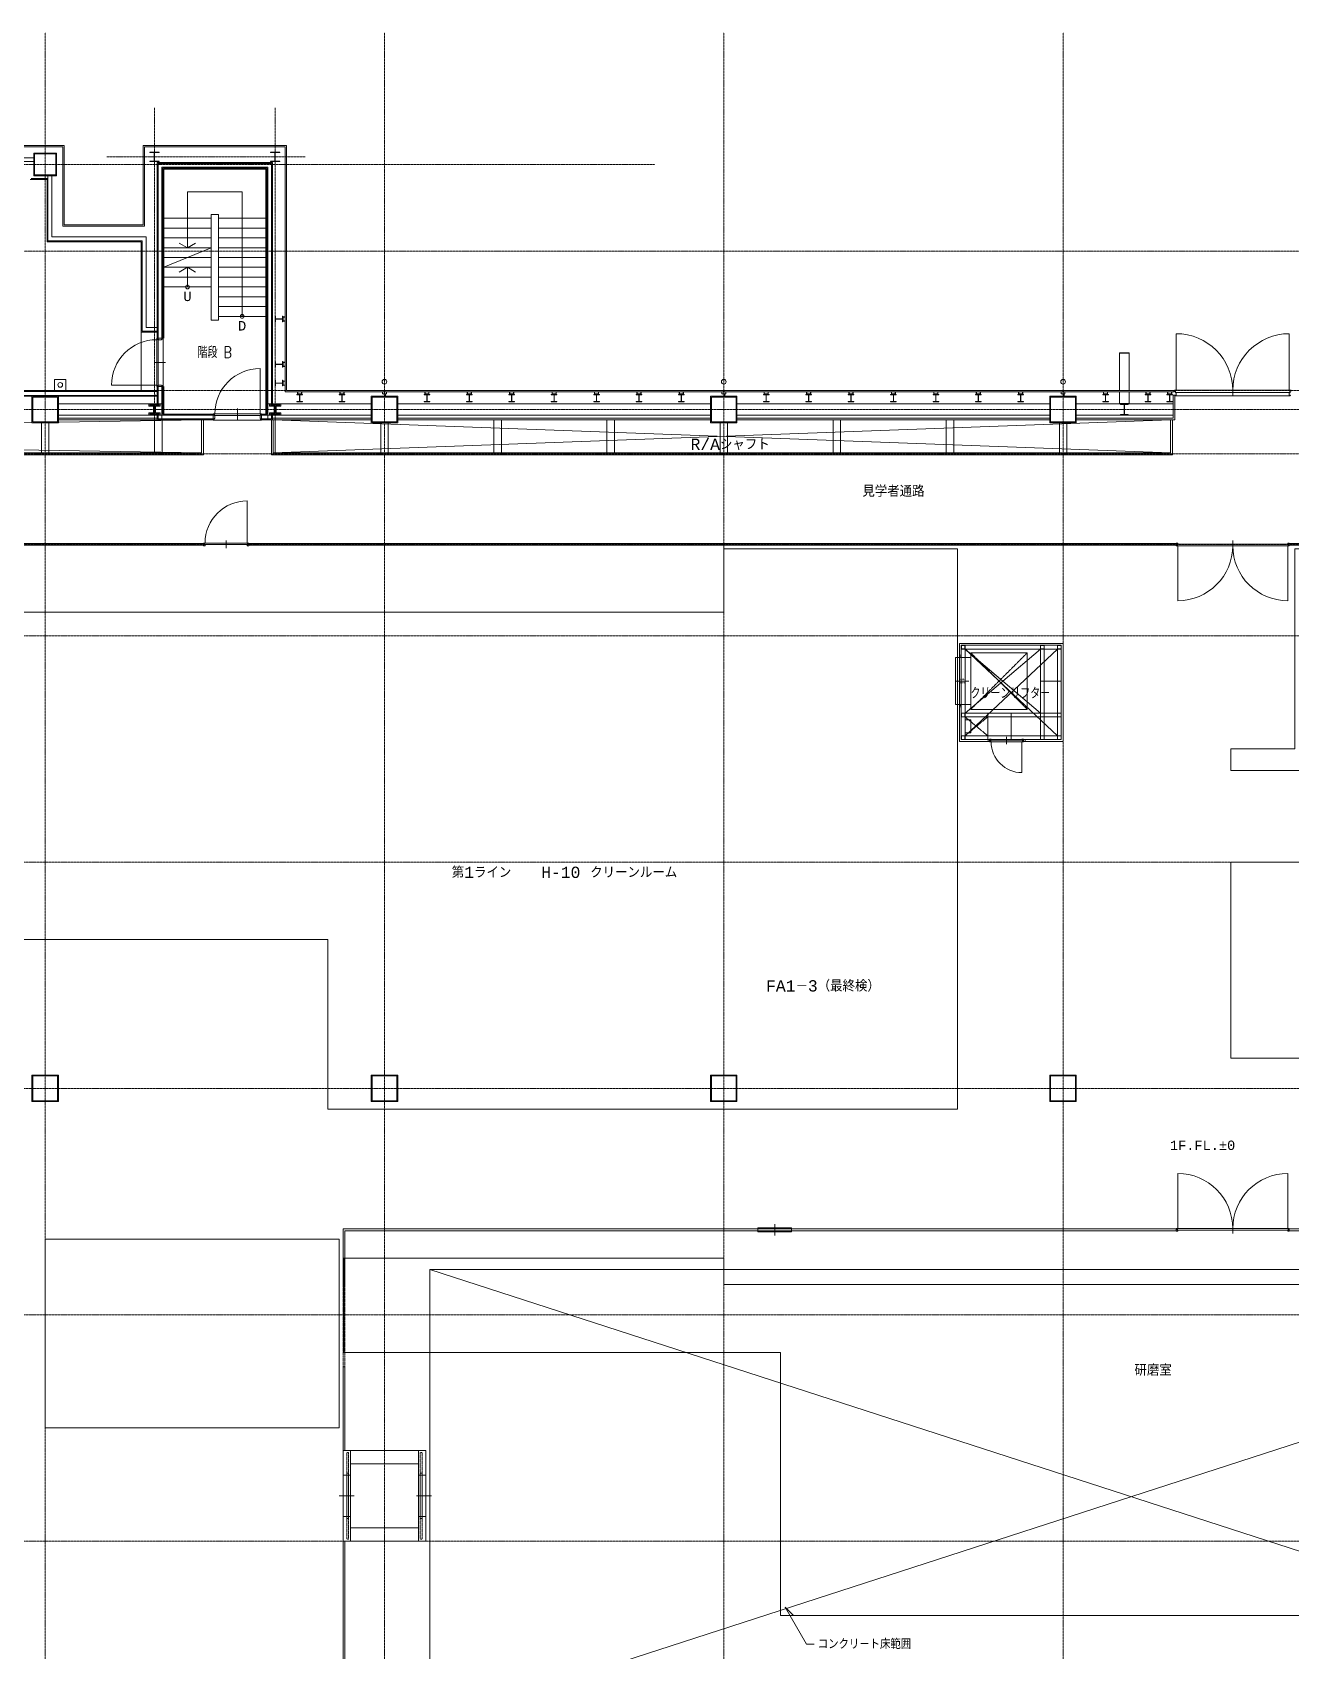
# Model space of a CAD drawing. Extents: x 73996 to 686888, y -9729 to 263202.
# Drawn here: x 354586 to 387961, y 220296 to 263202 of the extents above; entities that cross this region are included whole.
import ezdxf
from ezdxf.enums import TextEntityAlignment as Align

# ---------------------------------------------------------------- set-up
doc = ezdxf.new("R2010")
doc.units = 0
doc.header["$LTSCALE"] = 20
for name, pattern in [('Data Center Layout_L20$0$CENTER', [2, 1.25, -0.25, 0.25, -0.25]), ('Data Center Layout_L20$0$CENTERK0', [0.65, 0.5, -0.05, 0.05, -0.05]), ('Data Center Layout_L20$0$DOTK0', [0.05, 0.025, -0.025]), ('Data Center Layout_L20$0$DOTK1', [0.1, 0.05, -0.05]), ('Data Center Layout_L20$0$PHANTOMK1', [1.415, 1, -0.083, 0.083, -0.083, 0.083, -0.083])]:
    doc.linetypes.add(name, pattern=pattern)
for name, color, linetype, lineweight in [('Data Center Layout_L20$0$ARC', 252, 'Continuous', 0), ('Data Center Layout_L20$0$H-SIN', 252, 'Data Center Layout_L20$0$CENTER', 9), ('Data Center Layout_L20$0$K-SIN', 252, 'Data Center Layout_L20$0$CENTER', 9), ('Data Center Layout_L20$0$SUGATA3', 252, 'Continuous', 0)]:
    doc.layers.add(name, color=color, linetype=linetype, lineweight=lineweight)
doc.styles.add('Data Center Layout_L20$0$ATS', font='monotxt', dxfattribs={"bigfont": 'BIGFONT'})
doc.styles.add('Data Center Layout_L20$0$ROMS', font='ROMANS.shx', dxfattribs={"bigfont": 'bigfont.shx'})

# ---------------------------------------------------------------- blocks, each defined once
blk = doc.blocks.new('Data Center Layout_L20$0$A$C80dc7663')
at = {"layer": 'Data Center Layout_L20$0$ARC'}
for p, q in [((375985.24, 227045.59), (397440.24, 227045.59)), ((375985.24, 227010.59), (397405.24, 227010.59)), ((397405.24, 227010.59), (397405.24, 224910.59)), ((397440.24, 227045.59), (397440.24, 224945.59)), ((399540.24, 227045.59), (399540.24, 224945.59)), ((403340.24, 227045.59), (399540.24, 227045.59)), ((403305.24, 227010.59), (399575.24, 227010.59)), ((399575.24, 227010.59), (399575.24, 224910.59)), ((403305.24, 227010.59), (403305.24, 220510.59)), ((403340.24, 227045.59), (403340.24, 220545.59)), ((388240.24, 226720.59), (396640.24, 226720.59)), ((388240.24, 226620.59), (396640.24, 226620.59)), ((399910.24, 226595.59), (402970.24, 226595.59)), ((399910.24, 221935.59), (399910.24, 226595.59)), ((399935.24, 226570.59), (402945.24, 226570.59)), ((399935.24, 221935.59), (399935.24, 226570.59)), ((402945.24, 220195.59), (402945.24, 226570.59)), ((402970.24, 220195.59), (402970.24, 226595.59)), ((396540.24, 226145.59), (396990.24, 226145.59)), ((396565.24, 226170.59), (397015.24, 226170.59)), ((396990.24, 226145.59), (396990.24, 224495.59)), ((397015.24, 226245.59), (397015.24, 224520.59)), ((397115.24, 226245.59), (397115.24, 224620.59)), ((400035.24, 226470.59), (402845.24, 226470.59)), ((400035.24, 221935.59), (400035.24, 226470.59)), ((400060.24, 226445.59), (402820.24, 226445.59)), ((400060.24, 221935.59), (400060.24, 226445.59)), ((402820.24, 226445.59), (402820.24, 219920.59)), ((402845.24, 219895.59), (402845.24, 226470.59)), ((399575.24, 224910.59), (397405.24, 224910.59)), ((399540.24, 224945.59), (397440.24, 224945.59)), ((399490.24, 224495.59), (396990.24, 224495.59)), ((399515.24, 224520.59), (397015.24, 224520.59)), ((399615.24, 224620.59), (397115.24, 224620.59)), ((399490.24, 224495.59), (399490.24, 222095.59)), ((399515.24, 224520.59), (399515.24, 222120.59)), ((399615.24, 224620.59), (399615.24, 222220.59)), ((399490.24, 222095.59), (399910.24, 222095.59)), ((399490.24, 222095.59), (399490.24, 220545.59)), ((399515.24, 222120.59), (399910.24, 222120.59)), ((399615.24, 222220.59), (399910.24, 222220.59)), ((400070.24, 221910.59), (400070.24, 220680.59)), ((426940.24, 222055.59), (426940.24, 220555.59)), ((429940.24, 222055.59), (429940.24, 220555.59)), ((348970.24, 220545.59), (399910.24, 220545.59)), ((399910.24, 220195.59), (399910.24, 220655.59)), ((399935.24, 220195.59), (399935.24, 220655.59)), ((400035.24, 219895.59), (400035.24, 220655.59)), ((400060.24, 219920.59), (400060.24, 220655.59)), ((403340.24, 220545.59), (426875.24, 220545.59)), ((426875.24, 220545.59), (426875.24, 220510.59)), ((348970.24, 220520.59), (399910.24, 220520.59)), ((348970.24, 220420.59), (399910.24, 220420.59)), ((348970.24, 220395.59), (399910.24, 220395.59)), ((397290.24, 220195.59), (399910.24, 220195.59)), ((402970.24, 220195.59), (405590.24, 220195.59)), ((403305.24, 220510.59), (426875.24, 220510.59)), ((406290.24, 220195.59), (414590.24, 220195.59)), ((415290.24, 220195.59), (423590.24, 220195.59)), ((424290.24, 220195.59), (426855.24, 220195.59)), ((426855.24, 220425.59), (426855.24, 219820.59)), ((426855.24, 220425.59), (426905.24, 220425.59)), ((426905.24, 220425.59), (426905.24, 219770.59)), ((426940.24, 220405.59), (429940.24, 220405.59)), ((347790.24, 219770.59), (401090.24, 218895.59)), ((347790.24, 218895.59), (401090.24, 219770.59)), ((397290.24, 219895.59), (399910.24, 219895.59)), ((397290.24, 219820.59), (399910.24, 219820.59)), ((397290.24, 219770.59), (399910.24, 219770.59)), ((399910.24, 219770.59), (399910.24, 219895.59)), ((401390.24, 219770.59), (399910.24, 219770.59)), ((399935.24, 219795.59), (399935.24, 219895.59)), ((401400.24, 219795.59), (399935.24, 219795.59)), ((401400.24, 219895.59), (400035.24, 219895.59)), ((401400.24, 219920.59), (400060.24, 219920.59)), ((401090.24, 219770.59), (401090.24, 218895.59)), ((401140.24, 219770.59), (401140.24, 218845.59)), ((401425.24, 219760.59), (402655.24, 219760.59)), ((402680.24, 219920.59), (402820.24, 219920.59)), ((402680.24, 219895.59), (402845.24, 219895.59)), ((402680.24, 219795.59), (402945.24, 219795.59)), ((402690.24, 219770.59), (402970.24, 219770.59)), ((402940.24, 219770.59), (402940.24, 218845.59)), ((402945.24, 219795.59), (402945.24, 219895.59)), ((402970.24, 219770.59), (402970.24, 219895.59)), ((402970.24, 219895.59), (405590.24, 219895.59)), ((405590.24, 219820.59), (402970.24, 219820.59)), ((405590.24, 219770.59), (402970.24, 219770.59)), ((402990.24, 219770.59), (426790.24, 218895.59)), ((402990.24, 218895.59), (426790.24, 219770.59)), ((402990.24, 219770.59), (402990.24, 218895.59)), ((406290.24, 219895.59), (414590.24, 219895.59)), ((406290.24, 219820.59), (414590.24, 219820.59)), ((406290.24, 219770.59), (414590.24, 219770.59)), ((415290.24, 219895.59), (423590.24, 219895.59)), ((415290.24, 219820.59), (423590.24, 219820.59)), ((415290.24, 219770.59), (423590.24, 219770.59)), ((424290.24, 219895.59), (426855.24, 219895.59)), ((424290.24, 219820.59), (426855.24, 219820.59)), ((424290.24, 219770.59), (426905.24, 219770.59)), ((426790.24, 219770.59), (426790.24, 218895.59)), ((426840.24, 219770.59), (426840.24, 218845.59)), ((401140.24, 218845.59), (347740.24, 218845.59)), ((401090.24, 218895.59), (347790.24, 218895.59)), ((426840.24, 218845.59), (402940.24, 218845.59)), ((426790.24, 218895.59), (402990.24, 218895.59)), ((402299.24, 217623.59), (402299.24, 216505.59)), ((395140.24, 216495.59), (401140.24, 216495.59)), ((395140.24, 216445.59), (401140.24, 216445.59)), ((401740.24, 216570.59), (401740.24, 216370.59)), ((402340.24, 216495.59), (426940.24, 216495.59)), ((402340.24, 216445.59), (426940.24, 216445.59)), ((426981.24, 214976.59), (426981.24, 216435.59)), ((428440.24, 216570.59), (428440.24, 216370.59)), ((429899.24, 214976.59), (429899.24, 216435.59)), ((429940.24, 216495.59), (438340.24, 216495.59)), ((429940.24, 216445.59), (438340.24, 216445.59)), ((423340.24, 211995.59), (421340.24, 213695.59)), ((421340.24, 211995.59), (423340.24, 213695.59)), ((421340.24, 213695.59), (423790.24, 211395.59)), ((421340.24, 211395.59), (423790.24, 213695.59)), ((423440.24, 213695.59), (423440.24, 211395.59)), ((421190.24, 213490.59), (421190.24, 212200.59)), ((421190.24, 213490.59), (421240.24, 213490.59)), ((421240.24, 213490.59), (421240.24, 212200.59)), ((421090.24, 212845.59), (421440.24, 212845.59)), ((421340.24, 211895.59), (423790.24, 211895.59)), ((422440.24, 211170.59), (422440.24, 211370.59)), ((422849.24, 210417.59), (422849.24, 211235.59)), ((426981.24, 199789.59), (426981.24, 198330.59)), ((429899.24, 199789.59), (429899.24, 198330.59)), ((404840.24, 198320.59), (404840.24, 196775.59)), ((404840.24, 198320.59), (426940.24, 198320.59)), ((404890.24, 198270.59), (404890.24, 196775.59)), ((404890.24, 198270.59), (426940.24, 198270.59)), ((416290.24, 198445.59), (416290.24, 198145.59)), ((428440.24, 198195.59), (428440.24, 198495.59)), ((429940.24, 198320.59), (446465.24, 198320.59)), ((429940.24, 198270.59), (446465.24, 198270.59)), ((407140.24, 197245.59), (444340.24, 185195.59)), ((407140.24, 185195.59), (444340.24, 197245.59)), ((404840.24, 196775.59), (404890.24, 196775.59)), ((404840.24, 195565.59), (404890.24, 195565.59)), ((404840.24, 194665.59), (404840.24, 192445.59)), ((404840.24, 194665.59), (404890.24, 194665.59)), ((404890.24, 194665.59), (404890.24, 192445.59)), ((404840.24, 190045.59), (404840.24, 185245.59)), ((404890.24, 190045.59), (404890.24, 185245.59))]:
    blk.add_line(p, q, dxfattribs=at)
at = {"layer": 'Data Center Layout_L20$0$ARC', "linetype": 'Continuous'}
for p, q in [((399835.24, 221295.59), (400135.24, 221295.59)), ((402640.24, 221130.59), (402640.24, 219930.59)), ((398700.24, 220695.59), (399900.24, 220695.59)), ((428440.24, 220695.59), (428440.24, 220395.59)), ((402040.24, 220074.59), (402040.24, 219770.59)), ((405040.24, 190045.59), (405040.24, 192445.59)), ((406840.24, 190045.59), (406840.24, 192445.59)), ((404840.24, 191795.59), (405040.24, 191795.59)), ((405040.24, 192095.59), (406840.24, 192095.59)), ((407040.24, 191795.59), (406840.24, 191795.59)), ((404740.24, 191245.59), (405140.24, 191245.59)), ((407190.24, 191245.59), (406790.24, 191245.59)), ((404840.24, 190695.59), (405040.24, 190695.59)), ((407040.24, 190695.59), (406840.24, 190695.59)), ((405040.24, 190395.59), (406840.24, 190395.59))]:
    blk.add_line(p, q, dxfattribs=at)
at = {"layer": 'Data Center Layout_L20$0$ARC', "linetype": 'Data Center Layout_L20$0$PHANTOMK1', "ltscale": 0.5}
for p, q in [((422990.24, 212095.59), (421490.24, 213595.59)), ((421490.24, 212095.59), (422990.24, 213595.59))]:
    blk.add_line(p, q, dxfattribs=at)
at = {"layer": 'Data Center Layout_L20$0$ARC', "linetype": 'Data Center Layout_L20$0$CENTERK0'}
for p, q in [((421340.24, 211395.59), (421940.24, 211895.59)), ((421340.24, 211895.59), (421940.24, 211395.59))]:
    blk.add_line(p, q, dxfattribs=at)
at = {"layer": 'Data Center Layout_L20$0$ARC', "linetype": 'Data Center Layout_L20$0$DOTK1'}
for p, q in [((404840.24, 196775.59), (404840.24, 194665.59)), ((404890.24, 196775.59), (404890.24, 194665.59))]:
    blk.add_line(p, q, dxfattribs=at)
at = {"layer": 'Data Center Layout_L20$0$ARC'}
for points in [[(397240.24, 226245.59), (397240.24, 226845.59), (396640.24, 226845.59), (396640.24, 226245.59)], [(397220.24, 226265.59), (397220.24, 226825.59), (396660.24, 226825.59), (396660.24, 226265.59)], [(399715.24, 226870.59), (399965.24, 226870.59), (399965.24, 226856.59), (399844.74, 226856.59), (399844.74, 226634.59), (399965.24, 226634.59), (399965.24, 226620.59), (399715.24, 226620.59), (399715.24, 226634.59), (399835.74, 226634.59), (399835.74, 226856.59), (399715.24, 226856.59)], [(402915.24, 226620.59), (403165.24, 226620.59), (403165.24, 226634.59), (403044.74, 226634.59), (403044.74, 226856.59), (403165.24, 226856.59), (403165.24, 226870.59), (402915.24, 226870.59), (402915.24, 226856.59), (403035.74, 226856.59), (403035.74, 226634.59), (402915.24, 226634.59)], [(403240.24, 222520.59), (403240.24, 222370.59), (403231.24, 222370.59), (403231.24, 222442.59), (403049.24, 222442.59), (403049.24, 222370.59), (403040.24, 222370.59), (403040.24, 222520.59), (403049.24, 222520.59), (403049.24, 222448.59), (403231.24, 222448.59), (403231.24, 222520.59)], [(403290.24, 222501.59), (403240.24, 222501.59), (403240.24, 222451.59), (403246.24, 222451.59), (403246.24, 222495.59), (403290.24, 222495.59)], [(403290.24, 222389.59), (403240.24, 222389.59), (403240.24, 222439.59), (403246.24, 222439.59), (403246.24, 222395.59), (403290.24, 222395.59)], [(403255.24, 222495.59), (403255.24, 222395.59), (403305.24, 222395.59), (403305.24, 222495.59)], [(399900.24, 220685.59), (399900.24, 221905.59), (399940.24, 221905.59), (399940.24, 220685.59)], [(403240.24, 221320.59), (403240.24, 221170.59), (403231.24, 221170.59), (403231.24, 221242.59), (403049.24, 221242.59), (403049.24, 221170.59), (403040.24, 221170.59), (403040.24, 221320.59), (403049.24, 221320.59), (403049.24, 221248.59), (403231.24, 221248.59), (403231.24, 221320.59)], [(403290.24, 221301.59), (403240.24, 221301.59), (403240.24, 221251.59), (403246.24, 221251.59), (403246.24, 221295.59), (403290.24, 221295.59)], [(403290.24, 221189.59), (403240.24, 221189.59), (403240.24, 221239.59), (403246.24, 221239.59), (403246.24, 221195.59), (403290.24, 221195.59)], [(403255.24, 221295.59), (403255.24, 221195.59), (403305.24, 221195.59), (403305.24, 221295.59)], [(397490.24, 220845.59), (397490.24, 220545.59), (397190.24, 220545.59), (397190.24, 220845.59)], [(403240.24, 220820.59), (403240.24, 220670.59), (403231.24, 220670.59), (403231.24, 220742.59), (403049.24, 220742.59), (403049.24, 220670.59), (403040.24, 220670.59), (403040.24, 220820.59), (403049.24, 220820.59), (403049.24, 220748.59), (403231.24, 220748.59), (403231.24, 220820.59)], [(403290.24, 220801.59), (403240.24, 220801.59), (403240.24, 220751.59), (403246.24, 220751.59), (403246.24, 220795.59), (403290.24, 220795.59)], [(403290.24, 220689.59), (403240.24, 220689.59), (403240.24, 220739.59), (403246.24, 220739.59), (403246.24, 220695.59), (403290.24, 220695.59)], [(403255.24, 220795.59), (403255.24, 220695.59), (403305.24, 220695.59), (403305.24, 220795.59)], [(405930.24, 220545.59), (405950.24, 220545.59), (405950.24, 220510.59), (405930.24, 220510.59)], [(414930.24, 220545.59), (414950.24, 220545.59), (414950.24, 220510.59), (414930.24, 220510.59)], [(423930.24, 220545.59), (423950.24, 220545.59), (423950.24, 220510.59), (423930.24, 220510.59)], [(426925.24, 220555.59), (428440.24, 220555.59), (428440.24, 220495.59), (426925.24, 220495.59)], [(429955.24, 220555.59), (428440.24, 220555.59), (428440.24, 220495.59), (429955.24, 220495.59)], [(396590.24, 219695.59), (396590.24, 220395.59), (397290.24, 220395.59), (397290.24, 219695.59)], [(396610.24, 219715.59), (396610.24, 220375.59), (397270.24, 220375.59), (397270.24, 219715.59)], [(399690.24, 220195.59), (399990.24, 220195.59), (399990.24, 220131.59), (399869.74, 220131.59), (399869.74, 219959.59), (399990.24, 219959.59), (399990.24, 219895.59), (399690.24, 219895.59), (399690.24, 219959.59), (399810.74, 219959.59), (399810.74, 220131.59), (399690.24, 220131.59)], [(399715.24, 220170.59), (399965.24, 220170.59), (399965.24, 220156.59), (399844.74, 220156.59), (399844.74, 219934.59), (399965.24, 219934.59), (399965.24, 219920.59), (399715.24, 219920.59), (399715.24, 219934.59), (399835.74, 219934.59), (399835.74, 220156.59), (399715.24, 220156.59)], [(402890.24, 220195.59), (403190.24, 220195.59), (403190.24, 220131.59), (403069.74, 220131.59), (403069.74, 219959.59), (403190.24, 219959.59), (403190.24, 219895.59), (402890.24, 219895.59), (402890.24, 219959.59), (403010.74, 219959.59), (403010.74, 220131.59), (402890.24, 220131.59)], [(402915.24, 219920.59), (403165.24, 219920.59), (403165.24, 219934.59), (403044.74, 219934.59), (403044.74, 220156.59), (403165.24, 220156.59), (403165.24, 220170.59), (402915.24, 220170.59), (402915.24, 220156.59), (403035.74, 220156.59), (403035.74, 219934.59), (402915.24, 219934.59)], [(403615.24, 220445.59), (403765.24, 220445.59), (403765.24, 220436.59), (403693.24, 220436.59), (403693.24, 220254.59), (403765.24, 220254.59), (403765.24, 220245.59), (403615.24, 220245.59), (403615.24, 220254.59), (403687.24, 220254.59), (403687.24, 220436.59), (403615.24, 220436.59)], [(403634.24, 220495.59), (403634.24, 220445.59), (403684.24, 220445.59), (403684.24, 220451.59), (403640.24, 220451.59), (403640.24, 220495.59)], [(403640.24, 220460.59), (403740.24, 220460.59), (403740.24, 220510.59), (403640.24, 220510.59)], [(403746.24, 220495.59), (403746.24, 220445.59), (403696.24, 220445.59), (403696.24, 220451.59), (403740.24, 220451.59), (403740.24, 220495.59)], [(404740.24, 220445.59), (404890.24, 220445.59), (404890.24, 220436.59), (404818.24, 220436.59), (404818.24, 220254.59), (404890.24, 220254.59), (404890.24, 220245.59), (404740.24, 220245.59), (404740.24, 220254.59), (404812.24, 220254.59), (404812.24, 220436.59), (404740.24, 220436.59)], [(404759.24, 220495.59), (404759.24, 220445.59), (404809.24, 220445.59), (404809.24, 220451.59), (404765.24, 220451.59), (404765.24, 220495.59)], [(404765.24, 220460.59), (404865.24, 220460.59), (404865.24, 220510.59), (404765.24, 220510.59)], [(404871.24, 220495.59), (404871.24, 220445.59), (404821.24, 220445.59), (404821.24, 220451.59), (404865.24, 220451.59), (404865.24, 220495.59)], [(405590.24, 219695.59), (405590.24, 220395.59), (406290.24, 220395.59), (406290.24, 219695.59)], [(405610.24, 219715.59), (405610.24, 220375.59), (406270.24, 220375.59), (406270.24, 219715.59)], [(405890.24, 220460.59), (405990.24, 220460.59), (405990.24, 220510.59), (405890.24, 220510.59)], [(405915.24, 220460.59), (405965.24, 220460.59), (405965.24, 220410.59), (405959.24, 220410.59), (405959.24, 220454.59), (405915.24, 220454.59)], [(405965.24, 220445.59), (405965.24, 220395.59), (406015.24, 220395.59), (406015.24, 220401.59), (405971.24, 220401.59), (405971.24, 220445.59)], [(406990.24, 220445.59), (407140.24, 220445.59), (407140.24, 220436.59), (407068.24, 220436.59), (407068.24, 220254.59), (407140.24, 220254.59), (407140.24, 220245.59), (406990.24, 220245.59), (406990.24, 220254.59), (407062.24, 220254.59), (407062.24, 220436.59), (406990.24, 220436.59)], [(407009.24, 220495.59), (407009.24, 220445.59), (407059.24, 220445.59), (407059.24, 220451.59), (407015.24, 220451.59), (407015.24, 220495.59)], [(407015.24, 220460.59), (407115.24, 220460.59), (407115.24, 220510.59), (407015.24, 220510.59)], [(407121.24, 220495.59), (407121.24, 220445.59), (407071.24, 220445.59), (407071.24, 220451.59), (407115.24, 220451.59), (407115.24, 220495.59)], [(408115.24, 220445.59), (408265.24, 220445.59), (408265.24, 220436.59), (408193.24, 220436.59), (408193.24, 220254.59), (408265.24, 220254.59), (408265.24, 220245.59), (408115.24, 220245.59), (408115.24, 220254.59), (408187.24, 220254.59), (408187.24, 220436.59), (408115.24, 220436.59)], [(408134.24, 220495.59), (408134.24, 220445.59), (408184.24, 220445.59), (408184.24, 220451.59), (408140.24, 220451.59), (408140.24, 220495.59)], [(408140.24, 220460.59), (408240.24, 220460.59), (408240.24, 220510.59), (408140.24, 220510.59)], [(408246.24, 220495.59), (408246.24, 220445.59), (408196.24, 220445.59), (408196.24, 220451.59), (408240.24, 220451.59), (408240.24, 220495.59)], [(409240.24, 220445.59), (409390.24, 220445.59), (409390.24, 220436.59), (409318.24, 220436.59), (409318.24, 220254.59), (409390.24, 220254.59), (409390.24, 220245.59), (409240.24, 220245.59), (409240.24, 220254.59), (409312.24, 220254.59), (409312.24, 220436.59), (409240.24, 220436.59)], [(409259.24, 220495.59), (409259.24, 220445.59), (409309.24, 220445.59), (409309.24, 220451.59), (409265.24, 220451.59), (409265.24, 220495.59)], [(409265.24, 220460.59), (409365.24, 220460.59), (409365.24, 220510.59), (409265.24, 220510.59)], [(409371.24, 220495.59), (409371.24, 220445.59), (409321.24, 220445.59), (409321.24, 220451.59), (409365.24, 220451.59), (409365.24, 220495.59)], [(410365.24, 220445.59), (410515.24, 220445.59), (410515.24, 220436.59), (410443.24, 220436.59), (410443.24, 220254.59), (410515.24, 220254.59), (410515.24, 220245.59), (410365.24, 220245.59), (410365.24, 220254.59), (410437.24, 220254.59), (410437.24, 220436.59), (410365.24, 220436.59)], [(410384.24, 220495.59), (410384.24, 220445.59), (410434.24, 220445.59), (410434.24, 220451.59), (410390.24, 220451.59), (410390.24, 220495.59)], [(410390.24, 220460.59), (410490.24, 220460.59), (410490.24, 220510.59), (410390.24, 220510.59)], [(410496.24, 220495.59), (410496.24, 220445.59), (410446.24, 220445.59), (410446.24, 220451.59), (410490.24, 220451.59), (410490.24, 220495.59)], [(411490.24, 220445.59), (411640.24, 220445.59), (411640.24, 220436.59), (411568.24, 220436.59), (411568.24, 220254.59), (411640.24, 220254.59), (411640.24, 220245.59), (411490.24, 220245.59), (411490.24, 220254.59), (411562.24, 220254.59), (411562.24, 220436.59), (411490.24, 220436.59)], [(411509.24, 220495.59), (411509.24, 220445.59), (411559.24, 220445.59), (411559.24, 220451.59), (411515.24, 220451.59), (411515.24, 220495.59)], [(411515.24, 220460.59), (411615.24, 220460.59), (411615.24, 220510.59), (411515.24, 220510.59)], [(411621.24, 220495.59), (411621.24, 220445.59), (411571.24, 220445.59), (411571.24, 220451.59), (411615.24, 220451.59), (411615.24, 220495.59)], [(412615.24, 220445.59), (412765.24, 220445.59), (412765.24, 220436.59), (412693.24, 220436.59), (412693.24, 220254.59), (412765.24, 220254.59), (412765.24, 220245.59), (412615.24, 220245.59), (412615.24, 220254.59), (412687.24, 220254.59), (412687.24, 220436.59), (412615.24, 220436.59)], [(412634.24, 220495.59), (412634.24, 220445.59), (412684.24, 220445.59), (412684.24, 220451.59), (412640.24, 220451.59), (412640.24, 220495.59)], [(412640.24, 220460.59), (412740.24, 220460.59), (412740.24, 220510.59), (412640.24, 220510.59)], [(412746.24, 220495.59), (412746.24, 220445.59), (412696.24, 220445.59), (412696.24, 220451.59), (412740.24, 220451.59), (412740.24, 220495.59)], [(413740.24, 220445.59), (413890.24, 220445.59), (413890.24, 220436.59), (413818.24, 220436.59), (413818.24, 220254.59), (413890.24, 220254.59), (413890.24, 220245.59), (413740.24, 220245.59), (413740.24, 220254.59), (413812.24, 220254.59), (413812.24, 220436.59), (413740.24, 220436.59)], [(413759.24, 220495.59), (413759.24, 220445.59), (413809.24, 220445.59), (413809.24, 220451.59), (413765.24, 220451.59), (413765.24, 220495.59)], [(413765.24, 220460.59), (413865.24, 220460.59), (413865.24, 220510.59), (413765.24, 220510.59)], [(413871.24, 220495.59), (413871.24, 220445.59), (413821.24, 220445.59), (413821.24, 220451.59), (413865.24, 220451.59), (413865.24, 220495.59)], [(414590.24, 219695.59), (414590.24, 220395.59), (415290.24, 220395.59), (415290.24, 219695.59)], [(414610.24, 219715.59), (414610.24, 220375.59), (415270.24, 220375.59), (415270.24, 219715.59)], [(414890.24, 220460.59), (414990.24, 220460.59), (414990.24, 220510.59), (414890.24, 220510.59)], [(414915.24, 220460.59), (414965.24, 220460.59), (414965.24, 220410.59), (414959.24, 220410.59), (414959.24, 220454.59), (414915.24, 220454.59)], [(414965.24, 220445.59), (414965.24, 220395.59), (415015.24, 220395.59), (415015.24, 220401.59), (414971.24, 220401.59), (414971.24, 220445.59)], [(415990.24, 220445.59), (416140.24, 220445.59), (416140.24, 220436.59), (416068.24, 220436.59), (416068.24, 220254.59), (416140.24, 220254.59), (416140.24, 220245.59), (415990.24, 220245.59), (415990.24, 220254.59), (416062.24, 220254.59), (416062.24, 220436.59), (415990.24, 220436.59)], [(416009.24, 220495.59), (416009.24, 220445.59), (416059.24, 220445.59), (416059.24, 220451.59), (416015.24, 220451.59), (416015.24, 220495.59)], [(416015.24, 220460.59), (416115.24, 220460.59), (416115.24, 220510.59), (416015.24, 220510.59)], [(416121.24, 220495.59), (416121.24, 220445.59), (416071.24, 220445.59), (416071.24, 220451.59), (416115.24, 220451.59), (416115.24, 220495.59)], [(417115.24, 220445.59), (417265.24, 220445.59), (417265.24, 220436.59), (417193.24, 220436.59), (417193.24, 220254.59), (417265.24, 220254.59), (417265.24, 220245.59), (417115.24, 220245.59), (417115.24, 220254.59), (417187.24, 220254.59), (417187.24, 220436.59), (417115.24, 220436.59)], [(417134.24, 220495.59), (417134.24, 220445.59), (417184.24, 220445.59), (417184.24, 220451.59), (417140.24, 220451.59), (417140.24, 220495.59)], [(417140.24, 220460.59), (417240.24, 220460.59), (417240.24, 220510.59), (417140.24, 220510.59)], [(417246.24, 220495.59), (417246.24, 220445.59), (417196.24, 220445.59), (417196.24, 220451.59), (417240.24, 220451.59), (417240.24, 220495.59)], [(418240.24, 220445.59), (418390.24, 220445.59), (418390.24, 220436.59), (418318.24, 220436.59), (418318.24, 220254.59), (418390.24, 220254.59), (418390.24, 220245.59), (418240.24, 220245.59), (418240.24, 220254.59), (418312.24, 220254.59), (418312.24, 220436.59), (418240.24, 220436.59)], [(418259.24, 220495.59), (418259.24, 220445.59), (418309.24, 220445.59), (418309.24, 220451.59), (418265.24, 220451.59), (418265.24, 220495.59)], [(418265.24, 220460.59), (418365.24, 220460.59), (418365.24, 220510.59), (418265.24, 220510.59)], [(418371.24, 220495.59), (418371.24, 220445.59), (418321.24, 220445.59), (418321.24, 220451.59), (418365.24, 220451.59), (418365.24, 220495.59)], [(419365.24, 220445.59), (419515.24, 220445.59), (419515.24, 220436.59), (419443.24, 220436.59), (419443.24, 220254.59), (419515.24, 220254.59), (419515.24, 220245.59), (419365.24, 220245.59), (419365.24, 220254.59), (419437.24, 220254.59), (419437.24, 220436.59), (419365.24, 220436.59)], [(419384.24, 220495.59), (419384.24, 220445.59), (419434.24, 220445.59), (419434.24, 220451.59), (419390.24, 220451.59), (419390.24, 220495.59)], [(419390.24, 220460.59), (419490.24, 220460.59), (419490.24, 220510.59), (419390.24, 220510.59)], [(419496.24, 220495.59), (419496.24, 220445.59), (419446.24, 220445.59), (419446.24, 220451.59), (419490.24, 220451.59), (419490.24, 220495.59)], [(420490.24, 220445.59), (420640.24, 220445.59), (420640.24, 220436.59), (420568.24, 220436.59), (420568.24, 220254.59), (420640.24, 220254.59), (420640.24, 220245.59), (420490.24, 220245.59), (420490.24, 220254.59), (420562.24, 220254.59), (420562.24, 220436.59), (420490.24, 220436.59)], [(420509.24, 220495.59), (420509.24, 220445.59), (420559.24, 220445.59), (420559.24, 220451.59), (420515.24, 220451.59), (420515.24, 220495.59)], [(420515.24, 220460.59), (420615.24, 220460.59), (420615.24, 220510.59), (420515.24, 220510.59)], [(420621.24, 220495.59), (420621.24, 220445.59), (420571.24, 220445.59), (420571.24, 220451.59), (420615.24, 220451.59), (420615.24, 220495.59)], [(421615.24, 220445.59), (421765.24, 220445.59), (421765.24, 220436.59), (421693.24, 220436.59), (421693.24, 220254.59), (421765.24, 220254.59), (421765.24, 220245.59), (421615.24, 220245.59), (421615.24, 220254.59), (421687.24, 220254.59), (421687.24, 220436.59), (421615.24, 220436.59)], [(421634.24, 220495.59), (421634.24, 220445.59), (421684.24, 220445.59), (421684.24, 220451.59), (421640.24, 220451.59), (421640.24, 220495.59)], [(421640.24, 220460.59), (421740.24, 220460.59), (421740.24, 220510.59), (421640.24, 220510.59)], [(421746.24, 220495.59), (421746.24, 220445.59), (421696.24, 220445.59), (421696.24, 220451.59), (421740.24, 220451.59), (421740.24, 220495.59)], [(422740.24, 220445.59), (422890.24, 220445.59), (422890.24, 220436.59), (422818.24, 220436.59), (422818.24, 220254.59), (422890.24, 220254.59), (422890.24, 220245.59), (422740.24, 220245.59), (422740.24, 220254.59), (422812.24, 220254.59), (422812.24, 220436.59), (422740.24, 220436.59)], [(422759.24, 220495.59), (422759.24, 220445.59), (422809.24, 220445.59), (422809.24, 220451.59), (422765.24, 220451.59), (422765.24, 220495.59)], [(422765.24, 220460.59), (422865.24, 220460.59), (422865.24, 220510.59), (422765.24, 220510.59)], [(422871.24, 220495.59), (422871.24, 220445.59), (422821.24, 220445.59), (422821.24, 220451.59), (422865.24, 220451.59), (422865.24, 220495.59)], [(423590.24, 219695.59), (423590.24, 220395.59), (424290.24, 220395.59), (424290.24, 219695.59)], [(423610.24, 219715.59), (423610.24, 220375.59), (424270.24, 220375.59), (424270.24, 219715.59)], [(423890.24, 220460.59), (423990.24, 220460.59), (423990.24, 220510.59), (423890.24, 220510.59)], [(423915.24, 220460.59), (423965.24, 220460.59), (423965.24, 220410.59), (423959.24, 220410.59), (423959.24, 220454.59), (423915.24, 220454.59)], [(423965.24, 220445.59), (423965.24, 220395.59), (424015.24, 220395.59), (424015.24, 220401.59), (423971.24, 220401.59), (423971.24, 220445.59)], [(424990.24, 220445.59), (425140.24, 220445.59), (425140.24, 220436.59), (425068.24, 220436.59), (425068.24, 220254.59), (425140.24, 220254.59), (425140.24, 220245.59), (424990.24, 220245.59), (424990.24, 220254.59), (425062.24, 220254.59), (425062.24, 220436.59), (424990.24, 220436.59)], [(425009.24, 220495.59), (425009.24, 220445.59), (425059.24, 220445.59), (425059.24, 220451.59), (425015.24, 220451.59), (425015.24, 220495.59)], [(425015.24, 220460.59), (425115.24, 220460.59), (425115.24, 220510.59), (425015.24, 220510.59)], [(425121.24, 220495.59), (425121.24, 220445.59), (425071.24, 220445.59), (425071.24, 220451.59), (425115.24, 220451.59), (425115.24, 220495.59)], [(425465.24, 220192.59), (425665.24, 220192.59), (425665.24, 220180.59), (425569.24, 220180.59), (425569.24, 219910.59), (425665.24, 219910.59), (425665.24, 219898.59), (425465.24, 219898.59), (425465.24, 219910.59), (425561.24, 219910.59), (425561.24, 220180.59), (425465.24, 220180.59)], [(426115.24, 220445.59), (426265.24, 220445.59), (426265.24, 220436.59), (426193.24, 220436.59), (426193.24, 220254.59), (426265.24, 220254.59), (426265.24, 220245.59), (426115.24, 220245.59), (426115.24, 220254.59), (426187.24, 220254.59), (426187.24, 220436.59), (426115.24, 220436.59)], [(426134.24, 220495.59), (426134.24, 220445.59), (426184.24, 220445.59), (426184.24, 220451.59), (426140.24, 220451.59), (426140.24, 220495.59)], [(426140.24, 220460.59), (426240.24, 220460.59), (426240.24, 220510.59), (426140.24, 220510.59)], [(426246.24, 220495.59), (426246.24, 220445.59), (426196.24, 220445.59), (426196.24, 220451.59), (426240.24, 220451.59), (426240.24, 220495.59)], [(426690.24, 220445.59), (426840.24, 220445.59), (426840.24, 220436.59), (426768.24, 220436.59), (426768.24, 220254.59), (426840.24, 220254.59), (426840.24, 220245.59), (426690.24, 220245.59), (426690.24, 220254.59), (426762.24, 220254.59), (426762.24, 220436.59), (426690.24, 220436.59)], [(426709.24, 220495.59), (426709.24, 220445.59), (426759.24, 220445.59), (426759.24, 220451.59), (426715.24, 220451.59), (426715.24, 220495.59)], [(426715.24, 220460.59), (426815.24, 220460.59), (426815.24, 220510.59), (426715.24, 220510.59)], [(426821.24, 220495.59), (426821.24, 220445.59), (426771.24, 220445.59), (426771.24, 220451.59), (426815.24, 220451.59), (426815.24, 220495.59)], [(396840.24, 218895.59), (397040.24, 218895.59), (397040.24, 219695.59), (396840.24, 219695.59)], [(399840.24, 218895.59), (400040.24, 218895.59), (400040.24, 219770.59), (399840.24, 219770.59)], [(402650.24, 219930.59), (401430.24, 219930.59), (401430.24, 219890.59), (402650.24, 219890.59)], [(405840.24, 218895.59), (406040.24, 218895.59), (406040.24, 219695.59), (405840.24, 219695.59)], [(408840.24, 218895.59), (409040.24, 218895.59), (409040.24, 219770.59), (408840.24, 219770.59)], [(411840.24, 218895.59), (412040.24, 218895.59), (412040.24, 219770.59), (411840.24, 219770.59)], [(414840.24, 218895.59), (415040.24, 218895.59), (415040.24, 219695.59), (414840.24, 219695.59)], [(417840.24, 218895.59), (418040.24, 218895.59), (418040.24, 219770.59), (417840.24, 219770.59)], [(420840.24, 218895.59), (421040.24, 218895.59), (421040.24, 219770.59), (420840.24, 219770.59)], [(423840.24, 218895.59), (424040.24, 218895.59), (424040.24, 219695.59), (423840.24, 219695.59)], [(414940.24, 214670.59), (395440.24, 214670.59), (395440.24, 205995.59), (404440.24, 205995.59), (404440.24, 201495.59), (421140.24, 201495.59), (421140.24, 216350.59), (414940.24, 216350.59)], [(401181.24, 216460.59), (401181.24, 216435.59), (401140.24, 216435.59), (401140.24, 216505.59), (401165.24, 216505.59), (401165.24, 216460.59)], [(402310.24, 216505.59), (401170.24, 216505.59), (401170.24, 216465.59), (402310.24, 216465.59)], [(402299.24, 216460.59), (402299.24, 216435.59), (402340.24, 216435.59), (402340.24, 216505.59), (402315.24, 216505.59), (402315.24, 216460.59)], [(426981.24, 216480.59), (426981.24, 216505.59), (426940.24, 216505.59), (426940.24, 216435.59), (426965.24, 216435.59), (426965.24, 216480.59)], [(428440.24, 216435.59), (426970.24, 216435.59), (426970.24, 216475.59), (428440.24, 216475.59)], [(432590.24, 210470.59), (428390.24, 210470.59), (428390.24, 211045.59), (430090.24, 211045.59), (430090.24, 216350.59), (432590.24, 216350.59), (432590.24, 210470.59)], [(428440.24, 216435.59), (429910.24, 216435.59), (429910.24, 216475.59), (428440.24, 216475.59)], [(429899.24, 216480.59), (429899.24, 216505.59), (429940.24, 216505.59), (429940.24, 216435.59), (429915.24, 216435.59), (429915.24, 216480.59)], [(421240.24, 213695.59), (421240.24, 213795.59), (421340.24, 213795.59), (421340.24, 213695.59)], [(421243.44, 213698.79), (421243.44, 213792.39), (421337.04, 213792.39), (421337.04, 213698.79)], [(423340.24, 213695.59), (423340.24, 213795.59), (423440.24, 213795.59), (423440.24, 213695.59)], [(423343.44, 213698.79), (423343.44, 213792.39), (423437.04, 213792.39), (423437.04, 213698.79)], [(423790.24, 213695.59), (423790.24, 213795.59), (423890.24, 213795.59), (423890.24, 213695.59)], [(423793.44, 213698.79), (423793.44, 213792.39), (423887.04, 213792.39), (423887.04, 213698.79)], [(421190.24, 213490.59), (421240.24, 213490.59), (421240.24, 213530.59), (421190.24, 213530.59)], [(421190.24, 212200.59), (421240.24, 212200.59), (421240.24, 212160.59), (421190.24, 212160.59)], [(421240.24, 211995.59), (421240.24, 211895.59), (421340.24, 211895.59), (421340.24, 211995.59)], [(421243.44, 211992.39), (421243.44, 211898.79), (421337.04, 211898.79), (421337.04, 211992.39)], [(423790.24, 211995.59), (423790.24, 211895.59), (423890.24, 211895.59), (423890.24, 211995.59)], [(423793.44, 211992.39), (423793.44, 211898.79), (423887.04, 211898.79), (423887.04, 211992.39)], [(421240.24, 211395.59), (421240.24, 211295.59), (421340.24, 211295.59), (421340.24, 211395.59)], [(421243.44, 211392.39), (421243.44, 211298.79), (421337.04, 211298.79), (421337.04, 211392.39)], [(421990.24, 211295.59), (421950.24, 211295.59), (421950.24, 211245.59), (421990.24, 211245.59)], [(422031.24, 211280.59), (422031.24, 211305.59), (421990.24, 211305.59), (421990.24, 211235.59), (422015.24, 211235.59), (422015.24, 211280.59)], [(422020.24, 211235.59), (422860.24, 211235.59), (422860.24, 211275.59), (422020.24, 211275.59)], [(422849.24, 211280.59), (422849.24, 211305.59), (422890.24, 211305.59), (422890.24, 211235.59), (422865.24, 211235.59), (422865.24, 211280.59)], [(422890.24, 211295.59), (422930.24, 211295.59), (422930.24, 211245.59), (422890.24, 211245.59)], [(423340.24, 211395.59), (423340.24, 211295.59), (423440.24, 211295.59), (423440.24, 211395.59)], [(423343.44, 211392.39), (423343.44, 211298.79), (423437.04, 211298.79), (423437.04, 211392.39)], [(423790.24, 211395.59), (423790.24, 211295.59), (423890.24, 211295.59), (423890.24, 211395.59)], [(423793.44, 211392.39), (423793.44, 211298.79), (423887.04, 211298.79), (423887.04, 211392.39)], [(432590.24, 208045.59), (432590.24, 202845.59), (428390.24, 202845.59), (428390.24, 208045.59)], [(396590.24, 201695.59), (396590.24, 202395.59), (397290.24, 202395.59), (397290.24, 201695.59)], [(396610.24, 201715.59), (396610.24, 202375.59), (397270.24, 202375.59), (397270.24, 201715.59)], [(405590.24, 201695.59), (405590.24, 202395.59), (406290.24, 202395.59), (406290.24, 201695.59)], [(405610.24, 201715.59), (405610.24, 202375.59), (406270.24, 202375.59), (406270.24, 201715.59)], [(414590.24, 201695.59), (414590.24, 202395.59), (415290.24, 202395.59), (415290.24, 201695.59)], [(414610.24, 201715.59), (414610.24, 202375.59), (415270.24, 202375.59), (415270.24, 201715.59)], [(423590.24, 201695.59), (423590.24, 202395.59), (424290.24, 202395.59), (424290.24, 201695.59)], [(423610.24, 201715.59), (423610.24, 202375.59), (424270.24, 202375.59), (424270.24, 201715.59)], [(415840.24, 198245.59), (415840.24, 198345.59), (416740.24, 198345.59), (416740.24, 198245.59)], [(426981.24, 198285.59), (426981.24, 198260.59), (426940.24, 198260.59), (426940.24, 198330.59), (426965.24, 198330.59), (426965.24, 198285.59)], [(429910.24, 198330.59), (426970.24, 198330.59), (426970.24, 198290.59), (429910.24, 198290.59)], [(429899.24, 198285.59), (429899.24, 198260.59), (429940.24, 198260.59), (429940.24, 198330.59), (429915.24, 198330.59), (429915.24, 198285.59)], [(404740.24, 198045.59), (396940.24, 198045.59), (396940.24, 193045.59), (404740.24, 193045.59)], [(404860.24, 197545.59), (414940.24, 197545.59), (414940.24, 196845.59), (440440.24, 196845.59), (440440.24, 190170.59), (446380.24, 190170.59), (446380.24, 188070.59), (416440.24, 188070.59), (416440.24, 195045.59), (404860.24, 195045.59)], [(407140.24, 185195.59), (424490.24, 185195.59), (424490.24, 184365.59), (426590.24, 184365.59), (426590.24, 185575.59), (433390.24, 185575.59), (433390.24, 185195.59), (444340.24, 185195.59), (444340.24, 197245.59), (407140.24, 197245.59)]]:
    blk.add_lwpolyline(points, close=True, dxfattribs=at)
for points in [[(399925.24, 221935.59), (399900.24, 221935.59), (399900.24, 221910.59), (399945.24, 221910.59), (399945.24, 221895.59), (400025.24, 221895.59), (400025.24, 221910.59), (400070.24, 221910.59), (400070.24, 221935.59), (400045.24, 221935.59)], [(399945.24, 221975.59), (399935.24, 221975.59), (399935.24, 221935.59), (400035.24, 221935.59), (400035.24, 221975.59), (400025.24, 221975.59)], [(399925.24, 220655.59), (399900.24, 220655.59), (399900.24, 220680.59), (399945.24, 220680.59), (399945.24, 220695.59), (400025.24, 220695.59), (400025.24, 220680.59), (400070.24, 220680.59), (400070.24, 220655.59), (400045.24, 220655.59)], [(399945.24, 220615.59), (399935.24, 220615.59), (399935.24, 220655.59), (400035.24, 220655.59), (400035.24, 220615.59), (400025.24, 220615.59)], [(405902.74, 220547.59), (405932.74, 220547.59), (405932.74, 220531.59), (405947.74, 220531.59), (405947.74, 220547.59), (405977.74, 220547.59)], [(414902.74, 220547.59), (414932.74, 220547.59), (414932.74, 220531.59), (414947.74, 220531.59), (414947.74, 220547.59), (414977.74, 220547.59)], [(423902.74, 220547.59), (423932.74, 220547.59), (423932.74, 220531.59), (423947.74, 220531.59), (423947.74, 220547.59), (423977.74, 220547.59)], [(426895.24, 220530.59), (426895.24, 220555.59), (426920.24, 220555.59), (426920.24, 220490.59), (426940.24, 220490.59), (426940.24, 220405.59), (426915.24, 220405.59), (426915.24, 220430.59)], [(429985.24, 220530.59), (429985.24, 220555.59), (429960.24, 220555.59), (429960.24, 220490.59), (429940.24, 220490.59), (429940.24, 220405.59), (429965.24, 220405.59), (429965.24, 220430.59)], [(399870.24, 220510.59), (399870.24, 220520.59), (399910.24, 220520.59), (399910.24, 220420.59), (399870.24, 220420.59), (399870.24, 220430.59)], [(400025.24, 220235.59), (400035.24, 220235.59), (400035.24, 220195.59), (399935.24, 220195.59), (399935.24, 220235.59), (399945.24, 220235.59)], [(402855.24, 220235.59), (402845.24, 220235.59), (402845.24, 220195.59), (402945.24, 220195.59), (402945.24, 220235.59), (402935.24, 220235.59)], [(426895.24, 220530.59), (426875.24, 220510.59), (426895.24, 220510.59), (426895.24, 220530.59), (426875.24, 220530.59), (426875.24, 220510.59)], [(400025.24, 219855.59), (400035.24, 219855.59), (400035.24, 219895.59), (399935.24, 219895.59), (399935.24, 219855.59), (399945.24, 219855.59)], [(400025.24, 219835.59), (400035.24, 219835.59), (400035.24, 219795.59), (399935.24, 219795.59), (399935.24, 219835.59), (399945.24, 219835.59)], [(400075.24, 219885.59), (400075.24, 219895.59), (400035.24, 219895.59), (400035.24, 219795.59), (400075.24, 219795.59), (400075.24, 219805.59)], [(401360.24, 219885.59), (401360.24, 219895.59), (401400.24, 219895.59), (401400.24, 219795.59), (401360.24, 219795.59), (401360.24, 219805.59)], [(401400.24, 219905.59), (401400.24, 219930.59), (401425.24, 219930.59), (401425.24, 219885.59), (401440.24, 219885.59), (401440.24, 219805.59), (401425.24, 219805.59), (401425.24, 219760.59), (401400.24, 219760.59), (401400.24, 219785.59)], [(402680.24, 219905.59), (402680.24, 219930.59), (402655.24, 219930.59), (402655.24, 219885.59), (402640.24, 219885.59), (402640.24, 219805.59), (402655.24, 219805.59), (402655.24, 219760.59), (402680.24, 219760.59), (402680.24, 219785.59)], [(402720.24, 219885.59), (402720.24, 219895.59), (402680.24, 219895.59), (402680.24, 219795.59), (402720.24, 219795.59), (402720.24, 219805.59)], [(402805.24, 219885.59), (402805.24, 219895.59), (402845.24, 219895.59), (402845.24, 219795.59), (402805.24, 219795.59), (402805.24, 219805.59)], [(402855.24, 219855.59), (402845.24, 219855.59), (402845.24, 219895.59), (402945.24, 219895.59), (402945.24, 219855.59), (402935.24, 219855.59)], [(402855.24, 219835.59), (402845.24, 219835.59), (402845.24, 219795.59), (402945.24, 219795.59), (402945.24, 219835.59), (402935.24, 219835.59)], [(402990.24, 218895.59), (403040.24, 218895.59), (403040.24, 219770.59), (402990.24, 219770.59)], [(422890.24, 211245.59), (423940.24, 211245.59), (423940.24, 213845.59), (421190.24, 213845.59), (421190.24, 213490.59)], [(422890.24, 211295.59), (423890.24, 211295.59), (423890.24, 213795.59), (421240.24, 213795.59), (421240.24, 213490.59)], [(421940.24, 211395.59), (423790.24, 211395.59), (423790.24, 213695.59), (423340.24, 213695.59)], [(421190.24, 212200.59), (421190.24, 211245.59), (421990.24, 211245.59)], [(421240.24, 212200.59), (421240.24, 211295.59), (421990.24, 211295.59)], [(417334.51, 187308.38), (417134.51, 187308.38), (416569.36, 188287.24), (416781.49, 188075.11)]]:
    blk.add_lwpolyline(points, dxfattribs=at)
for points in [[(400060.24, 221935.59), (400047.74, 221935.59), (400047.74, 221945.59), (400060.24, 221945.59, 0.78004585)], [(426895.24, 220545.59), (426895.24, 220530.59), (426875.24, 220530.59), (426875.24, 220545.59, 0.29445667)], [(426915.24, 220415.59), (426915.24, 220428.09), (426905.24, 220428.09), (426905.24, 220415.59, -0.78004585)], [(429965.24, 220415.59), (429965.24, 220428.09), (429975.24, 220428.09), (429975.24, 220415.59, 0.78004585)], [(401400.24, 219770.59), (401400.24, 219783.09), (401390.24, 219783.09), (401390.24, 219770.59, -0.78004585)], [(402680.24, 219770.59), (402680.24, 219783.09), (402690.24, 219783.09), (402690.24, 219770.59, 0.78004585)]]:
    blk.add_lwpolyline(points, format="xyb", close=True, dxfattribs=at)
at = {"layer": 'Data Center Layout_L20$0$ARC', "linetype": 'Data Center Layout_L20$0$PHANTOMK1', "ltscale": 0.5}
for points in [[(421490.24, 212220.59), (421090.24, 212220.59), (421090.24, 213470.59), (421490.24, 213470.59)], [(421490.24, 213595.59), (422990.24, 213595.59), (422990.24, 212095.59), (421490.24, 212095.59), (421490.24, 213595.59)]]:
    blk.add_lwpolyline(points, dxfattribs=at)
at = {"layer": 'Data Center Layout_L20$0$ARC', "linetype": 'Data Center Layout_L20$0$DOTK0'}
blk.add_lwpolyline([(421190.24, 212795.59), (421340.24, 212795.59), (421340.24, 212895.59), (421190.24, 212895.59)], close=True, dxfattribs=at)
at = {"layer": 'Data Center Layout_L20$0$ARC', "flags": 128}
blk.add_lwpolyline([(404840.24, 192445.59), (407040.24, 192445.59), (407040.24, 190045.59), (404840.24, 190045.59), (404840.24, 192445.59), (404840.24, 192445.59)], close=True, dxfattribs=at)
at = {"layer": 'Data Center Layout_L20$0$ARC', "linetype": 'Data Center Layout_L20$0$DOTK1'}
for points in [[(404940.24, 191795.59), (404990.24, 191795.59), (404990.24, 192395.59), (404940.24, 192395.59)], [(406940.24, 191795.59), (406890.24, 191795.59), (406890.24, 192395.59), (406940.24, 192395.59)], [(404940.24, 190695.59), (404990.24, 190695.59), (404990.24, 190095.59), (404940.24, 190095.59)], [(406940.24, 190695.59), (406890.24, 190695.59), (406890.24, 190095.59), (406940.24, 190095.59)]]:
    blk.add_lwpolyline(points, close=True, dxfattribs=at)
at = {"layer": 'Data Center Layout_L20$0$ARC', "linetype": 'Continuous'}
for points in [[(404940.24, 191245.59), (404990.24, 191245.59), (404990.24, 191845.59), (404940.24, 191845.59)], [(406940.24, 191245.59), (406890.24, 191245.59), (406890.24, 191845.59), (406940.24, 191845.59)], [(404940.24, 191245.59), (404990.24, 191245.59), (404990.24, 190645.59), (404940.24, 190645.59)], [(406940.24, 191245.59), (406890.24, 191245.59), (406890.24, 190645.59), (406940.24, 190645.59)]]:
    blk.add_lwpolyline(points, close=True, dxfattribs=at)
at = {"layer": 'Data Center Layout_L20$0$ARC'}
for centre in [(397340.24, 220699.27), (405940.24, 220781.84), (414940.24, 220781.84), (423940.24, 220781.84)]:
    blk.add_circle(centre, 62.5, dxfattribs=at)
at = {"layer": 'Data Center Layout_L20$0$ARC', "linetype": 'Continuous'}
for centre in [(399900.24, 220695.59), (402640.24, 219930.59)]:
    blk.add_arc(centre, 1200, 90, 180, dxfattribs=at)
at = {"layer": 'Data Center Layout_L20$0$ARC'}
for centre, radius, start, end in [((426940.24, 220555.59), 1500, 0, 90), ((429940.24, 220555.59), 1500, 90, 180), ((402299.24, 216505.59), 1118, 90, 180), ((426981.24, 216435.59), 1459, 270, 0), ((429899.24, 216435.59), 1459, 180, 270), ((422849.24, 211235.59), 818, 180, 270), ((426981.24, 198330.59), 1459, 0, 90), ((429899.24, 198330.59), 1459, 90, 180)]:
    blk.add_arc(centre, radius, start, end, dxfattribs=at)
at = {"layer": 'Data Center Layout_L20$0$H-SIN'}
for p, q in [((396940.24, 124521.53), (396940.24, 230045.59)), ((405940.24, 124521.53), (405940.24, 230045.59)), ((414940.24, 124521.53), (414940.24, 230045.59)), ((423940.24, 124521.53), (423940.24, 230045.59)), ((294307.41, 226545.59), (413109.61, 226545.59)), ((294307.41, 220045.59), (588940.24, 220045.59)), ((294307.41, 214045.59), (588940.24, 214045.59)), ((294307.41, 208045.59), (588940.24, 208045.59)), ((294307.41, 202045.59), (588940.24, 202045.59)), ((294307.41, 196045.59), (588940.24, 196045.59)), ((294307.41, 190045.59), (588940.24, 190045.59))]:
    blk.add_line(p, q, dxfattribs=at)
at = {"layer": 'Data Center Layout_L20$0$K-SIN'}
for p, q in [((399840.24, 228045.59), (399840.24, 219545.59)), ((399840.24, 228045.59), (399840.24, 219545.59)), ((403040.24, 228045.59), (403040.24, 219545.59)), ((403040.24, 228045.59), (403040.24, 219545.59)), ((398575.24, 226745.59), (403840.24, 226745.59)), ((306801.27, 224245.59), (588940.24, 224245.59)), ((307940.24, 220545.59), (588940.24, 220545.59)), ((332440.24, 218870.59), (488290.24, 218870.59)), ((332440.24, 216470.59), (488290.24, 216470.59))]:
    blk.add_line(p, q, dxfattribs=at)
at = {"layer": 'Data Center Layout_L20$0$SUGATA3'}
for p, q in [((400090.24, 226415.59), (402790.24, 226415.59)), ((400090.24, 226415.59), (400090.24, 221935.59)), ((402790.24, 226415.59), (402790.24, 219920.59)), ((400715.24, 224335.59), (400715.24, 225815.59)), ((402165.24, 225815.59), (400715.24, 225815.59)), ((402165.24, 222515.59), (402165.24, 225815.59)), ((401340.24, 225115.59), (400090.24, 225115.59)), ((401340.24, 224855.59), (400090.24, 224855.59)), ((401340.24, 225215.59), (401540.24, 225215.59)), ((401340.24, 225215.59), (401340.24, 222415.59)), ((401540.24, 225215.59), (401540.24, 222415.59)), ((401540.24, 225115.59), (402790.24, 225115.59)), ((401540.24, 224855.59), (402790.24, 224855.59)), ((401340.24, 224595.59), (400090.24, 224595.59)), ((401540.24, 224595.59), (402790.24, 224595.59)), ((401340.24, 224335.59), (400090.24, 224335.59)), ((400090.24, 223815.59), (401340.24, 224335.59)), ((401340.24, 224075.59), (400090.24, 224075.59)), ((401540.24, 224335.59), (402790.24, 224335.59)), ((401540.24, 224075.59), (402790.24, 224075.59)), ((401340.24, 223815.59), (400090.24, 223815.59)), ((401340.24, 223555.59), (400090.24, 223555.59)), ((400715.24, 223815.59), (400715.24, 223295.59)), ((401540.24, 223815.59), (402790.24, 223815.59)), ((401540.24, 223555.59), (402790.24, 223555.59)), ((401340.24, 223295.59), (400090.24, 223295.59)), ((401540.24, 223295.59), (402790.24, 223295.59)), ((401540.24, 223035.59), (402790.24, 223035.59)), ((401540.24, 222775.59), (402790.24, 222775.59)), ((401340.24, 222415.59), (401540.24, 222415.59)), ((401540.24, 222515.59), (402790.24, 222515.59)), ((400090.24, 220655.59), (400090.24, 219920.59)), ((421990.24, 211295.59), (422890.24, 211295.59))]:
    blk.add_line(p, q, dxfattribs=at)
for points in [[(400498.74, 224460.59), (400715.24, 224335.59), (400931.75, 224460.59)], [(400498.74, 223690.59), (400715.24, 223815.59), (400931.75, 223690.59)], [(423340.24, 213695.59), (421340.24, 213695.59), (421340.24, 211395.59), (421940.24, 211395.59)], [(421340.24, 211820.59), (421490.24, 211820.59), (421490.24, 211470.59), (421340.24, 211470.59)]]:
    blk.add_lwpolyline(points, dxfattribs=at)
for points in [[(425440.24, 221536.59), (425690.24, 221536.59), (425690.24, 221545.59), (425440.24, 221545.59)], [(425440.24, 220545.59), (425690.24, 220545.59), (425690.24, 221536.59), (425440.24, 221536.59)], [(425440.24, 220202.59), (425690.24, 220202.59), (425690.24, 220510.59), (425440.24, 220510.59)], [(421340.24, 213695.59), (423340.24, 213695.59), (423340.24, 211995.59), (421340.24, 211995.59)], [(423440.24, 213795.59), (423790.24, 213795.59), (423790.24, 213695.59), (423890.24, 213695.59), (423890.24, 212845.59), (423340.24, 212845.59), (423340.24, 213695.59), (423440.24, 213695.59)], [(423340.24, 211995.59), (423890.24, 211995.59), (423890.24, 212845.59), (423340.24, 212845.59)], [(421940.24, 211295.59), (421940.24, 211995.59), (422565.24, 211995.59), (422565.24, 211295.59)], [(422565.24, 211295.59), (422565.24, 211995.59), (423340.24, 211995.59), (423340.24, 211295.59)], [(423440.24, 211295.59), (423790.24, 211295.59), (423790.24, 211395.59), (423890.24, 211395.59), (423890.24, 211895.59), (423790.24, 211895.59), (423790.24, 211995.59), (423340.24, 211995.59), (423340.24, 211395.59), (423440.24, 211395.59)], [(421340.24, 211395.59), (421340.24, 211895.59), (421940.24, 211895.59), (421940.24, 211395.59)]]:
    blk.add_lwpolyline(points, close=True, dxfattribs=at)
for centre in [(400715.24, 223295.59), (402165.24, 222515.59)]:
    blk.add_circle(centre, 50, dxfattribs=at)
at = {"layer": 'Data Center Layout_L20$0$ARC', "style": 'Data Center Layout_L20$0$ATS'}
for s, height, p in [('U', 250, (400715.24, 223045.59)), ('D', 250, (402165.24, 222265.59)), ('R/Aシャフト', 300, (415108.9, 219123.42)), ('見学者通路', 300, (419440.24, 217881.03)), ('第1ライン', 300, (408514.26, 207774.83)), ('H-10 クリーンルーム', 300, (411902.04, 207774.83)), ('FA1－3（最終検）', 300, (417571.72, 204764.83)), ('1F.FL.±0', 250, (427640.24, 200537.85)), ('研磨室', 300, (426327.62, 194576.01))]:
    blk.add_text(s, height=height, dxfattribs=at).set_placement(p, align=Align.MIDDLE_CENTER)
at = {"layer": 'Data Center Layout_L20$0$ARC', "width": 0.8}
for s, style, p in [('階段 B', 'Data Center Layout_L20$0$ROMS', (401438.45, 221563.11)), ('クリーンリフター', 'Data Center Layout_L20$0$ATS', (422540.24, 212526.13))]:
    blk.add_text(s, height=300, dxfattribs=dict(at, style=style)).set_placement(p, align=Align.MIDDLE_CENTER)
at = {"layer": 'Data Center Layout_L20$0$ARC', "style": 'Data Center Layout_L20$0$ATS'}
blk.add_text('コンクリ－ト床範囲', height=250, dxfattribs=at).set_placement((417434.51, 187308.38), align=Align.MIDDLE_LEFT)
blk = doc.blocks.new('Data Center Layout_L20')
blk.add_blockref('Data Center Layout_L20$0$A$C80dc7663', (-42015, 33157))

msp = doc.modelspace()

# ---------------------------------------------------------------- block references
msp.add_blockref('Data Center Layout_L20', (0, 0))

doc.saveas('drawing.dxf')
